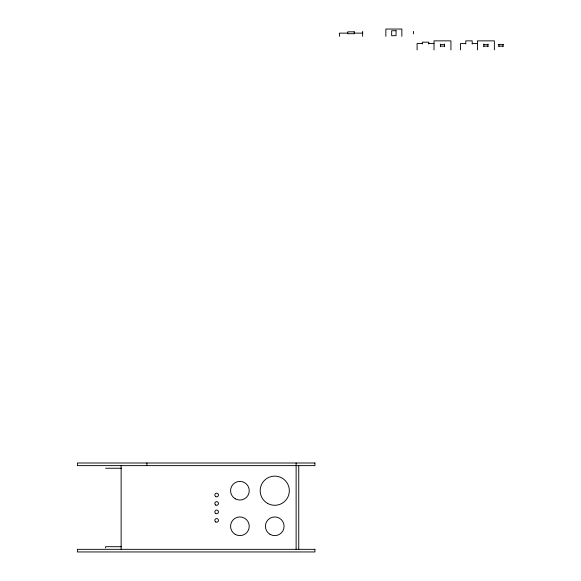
<?xml version="1.0" encoding="UTF-8"?>
<svg xmlns="http://www.w3.org/2000/svg" width="581" height="581" viewBox="0 0 581 581"><rect width="100%" height="100%" fill="white"/><g stroke="black" fill="none" stroke-linecap="round" stroke-linejoin="round"><path stroke-width="0.87" d="M347.823 33.132L339.42 33.132L339.42 36.342M354.236 33.132L362.638 33.132M422.343 43.488L417.1 43.488L417.1 49.901M428.763 43.488L434.014 43.488M465.788 43.488L460.544 43.488L460.544 49.901M472.208 43.488L477.459 43.488M440.398 44.621L444.538 44.621M483.842 44.621L487.982 44.621M498.295 44.621L503.604 44.621M440.398 46.139L444.538 46.139M483.842 46.139L487.982 46.139M498.883 46.139L503.023 46.139M105.575 468.25L121.502 468.25M105.575 546.699L121.502 546.699M503.023 44.621L503.023 46.72M498.883 44.621L498.883 46.72M494.373 49.901L494.373 40.859L477.459 40.859L477.459 49.901M487.982 44.04L487.982 46.72M483.842 44.04L483.842 46.72M472.208 44.069L472.208 40.859L465.788 40.859L465.788 44.069M450.929 49.901L450.929 40.859L434.014 40.859L434.014 49.901M444.538 44.04L444.538 46.72M440.398 44.04L440.398 46.72M428.763 44.069L428.763 42.173L422.343 42.173L422.343 44.069M413.476 31.352L413.476 33.829M401.863 36.342L401.863 29.05L385.857 29.05L385.857 36.342M362.638 31.352L362.638 36.342M298.743 465.628L298.743 549.328M296.121 462.999L296.121 549.328M146.906 462.999L146.906 465.628M121.138 465.628L121.138 549.328M105.597 547.36L105.597 548.014M396.06 30.728L391.659 30.728L391.659 35.688L396.06 35.688L396.06 30.728M354.236 31.817L347.823 31.817L347.823 33.713L354.236 33.713L354.236 31.817M314.917 462.999L77.396 462.999L77.396 465.628L314.917 465.628L314.917 462.999M314.917 549.328L77.396 549.328L77.396 551.95L314.917 551.95L314.917 549.328M267.463 503.335A14.583 14.583 0 0 0 289.338 490.705A14.583 14.583 0 0 0 267.463 478.076A14.583 14.583 0 0 0 267.463 503.335M270.092 534.367A9.332 9.332 0 0 0 284.087 526.284A9.332 9.332 0 0 0 270.092 518.201A9.332 9.332 0 0 0 270.092 534.367M235.24 498.788A9.332 9.332 0 0 0 249.242 490.705A9.332 9.332 0 0 0 235.24 482.622A9.332 9.332 0 0 0 235.24 498.788M235.24 534.367A9.332 9.332 0 0 0 249.242 526.284A9.332 9.332 0 0 0 235.24 518.201A9.332 9.332 0 0 0 235.24 534.367M215.74 496.588A1.823 1.823 0 0 0 218.471 495.012A1.823 1.823 0 0 0 215.74 493.429A1.823 1.823 0 0 0 215.74 496.588M215.74 505.042A1.823 1.823 0 0 0 218.471 503.466A1.823 1.823 0 0 0 215.74 501.89A1.823 1.823 0 0 0 215.74 505.042M215.74 513.502A1.823 1.823 0 0 0 218.471 511.926A1.823 1.823 0 0 0 215.74 510.343A1.823 1.823 0 0 0 215.74 513.502M215.74 521.956A1.823 1.823 0 0 0 218.471 520.38A1.823 1.823 0 0 0 215.74 518.804A1.823 1.823 0 0 0 215.74 521.956"/></g></svg>
